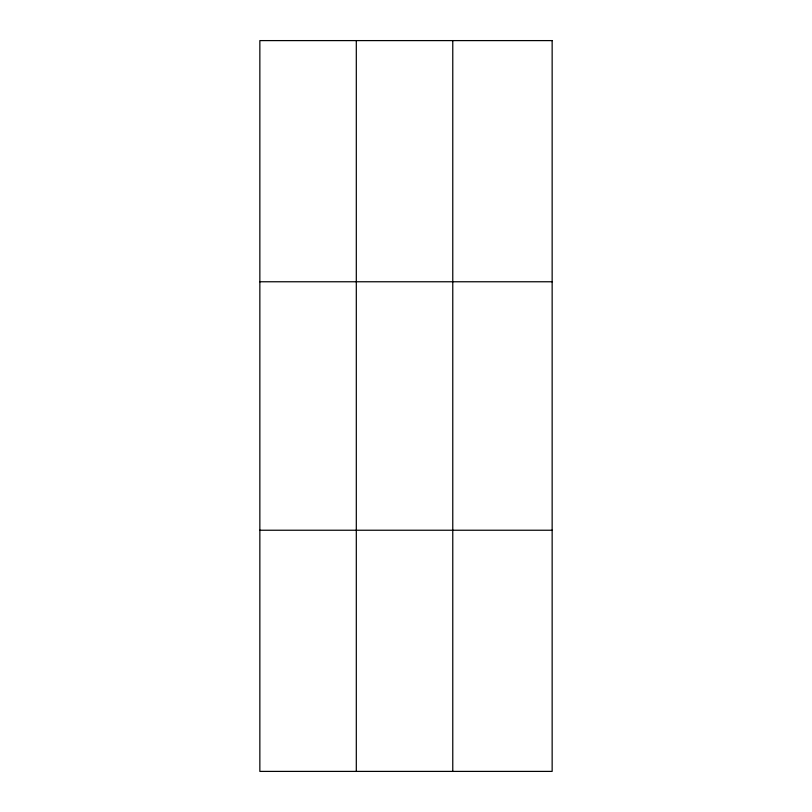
<?xml version="1.0" encoding="UTF-8"?>
<svg xmlns="http://www.w3.org/2000/svg" width="812" height="812" viewBox="0 0 812 812"><rect width="100%" height="100%" fill="white"/><g stroke="black" fill="none" stroke-linecap="round" stroke-linejoin="round"><path stroke-width="1.22" d="M356.306 40.6L356.306 771.4M452.771 40.6L452.771 771.4M259.85 281.764L552.15 281.764M259.85 530.236L552.15 530.236M552.15 40.6L552.15 771.4L259.85 771.4L259.85 40.6L552.15 40.6"/></g></svg>
